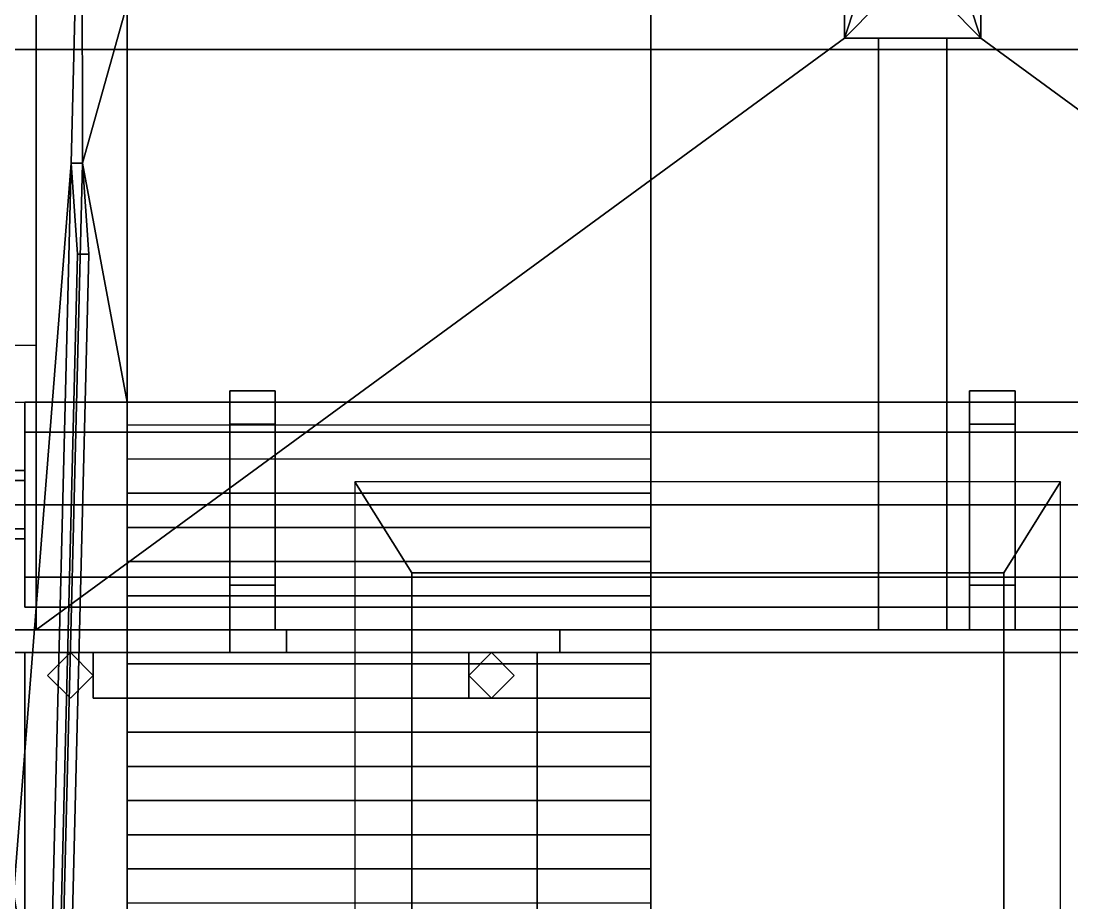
# Model space of a CAD drawing. Header units: millimetres. Extents: x -1.5 to 1.5, y -4.1 to 6.9.
# Drawn here: x -0.783 to 0.14, y 0.71 to 1.485 of the extents above; entities that cross this region are included whole.
import ezdxf

# ---------------------------------------------------------------- set-up
doc = ezdxf.new("R2010")
doc.units = ezdxf.units.MM
for name, color, linetype in [('7tp_fenders', 6, 'Continuous'), ('7tp_hull', 7, 'Continuous'), ('7tp_turret', 2, 'Continuous'), ('c7p_hull', 7, 'Continuous'), ('c7p_internals', 3, 'Continuous'), ('c7p_seats', 1, 'Continuous')]:
    doc.layers.add(name, color=color, linetype=linetype)

msp = doc.modelspace()

# ---------------------------------------------------------------- linework, layer by layer
for points in [[(0.8, 1.98, 0.47), (0.8, 1.46, 0.4), (-0.8, 1.46, 0.4), (-0.8, 1.98, 0.47)], [(0.8, 1.46, 0.4), (0.8, -1.67, 0.4), (-0.8, -1.67, 0.4), (-0.8, 1.46, 0.4)]]:
    msp.add_3dface(points)
at = {"layer": '7tp_fenders'}
msp.add_3dface([(-0.77, 1.15, 1.22), (-0.77, 1.2, 1.22), (-1.19, 1.2, 1.00812), (-1.19, 1.15, 1.01121)], dxfattribs=at)
at = {"layer": '7tp_hull'}
for points in [[(-0.73942, 1.36, 1.47), (-0.73, 1.74, 1.47), (-0.8, 2.06, 0.93), (-0.8, 0.59, 1.15)], [(-0.72942, 1.36, 1.47), (-0.73, 1.74, 1.47), (-0.73, 1.74, 1.47), (-0.73942, 1.36, 1.47)], [(-0.69, 1.5, 1.47), (-0.69, 1.67, 1.47), (-0.73, 1.74, 1.47), (-0.72942, 1.36, 1.47)], [(-0.69, 1.15, 1.47), (-0.69, 1.5, 1.47), (-0.72942, 1.36, 1.47)], [(-0.23, 1.15, 1.47), (-0.23, 1.5, 1.47), (-0.69, 1.5, 1.47), (-0.69, 1.15, 1.47)], [(0.23, 1.15, 1.47), (0.23, 1.5, 1.47), (-0.23, 1.5, 1.47), (-0.23, 1.15, 1.47)], [(-0.73942, 1.36, 1.47), (-0.8, 0.59, 1.15), (-0.8, 0.59, 1.15), (-0.75728, 0.64, 1.47)], [(-0.7495, 0.64, 1.53), (-0.73363, 1.28, 1.53), (-0.73942, 1.36, 1.47), (-0.75728, 0.64, 1.47)], [(-0.74728, 0.64, 1.47), (-0.72942, 1.36, 1.47), (-0.72363, 1.28, 1.53), (-0.7395, 0.64, 1.53)], [(-0.69, 0.59, 1.47), (-0.69, 1.15, 1.47), (-0.72942, 1.36, 1.47), (-0.74728, 0.64, 1.47)], [(-0.72363, 1.28, 1.53), (-0.72942, 1.36, 1.47), (-0.73942, 1.36, 1.47), (-0.73363, 1.28, 1.53)], [(-0.7395, 0.64, 1.53), (-0.72363, 1.28, 1.53), (-0.73363, 1.28, 1.53), (-0.7495, 0.64, 1.53)], [(-0.23, 0.59, 1.43), (-0.23, 1.15, 1.43), (-0.69, 1.15, 1.43), (-0.69, 0.59, 1.43)], [(-0.69, 0.59, 1.43), (-0.69, 1.15, 1.43), (-0.69, 1.15, 1.47), (-0.69, 0.59, 1.47)], [(-0.23, 1.15, 1.43), (-0.23, 1.15, 1.47), (-0.69, 1.15, 1.47), (-0.69, 1.15, 1.43)], [(0.23, 0.59, 1.47), (0.23, 1.15, 1.47), (-0.23, 1.15, 1.47), (-0.23, 0.59, 1.47)], [(-0.23, 0.59, 1.47), (-0.23, 1.15, 1.47), (-0.23, 1.15, 1.43), (-0.23, 0.59, 1.43)], [(-0.23, 1.07, 1.43), (-0.23, 1.13, 1.47), (-0.69, 1.13, 1.47), (-0.69, 1.07, 1.43)], [(-0.23, 1.04, 1.43), (-0.23, 1.1, 1.47), (-0.69, 1.1, 1.47), (-0.69, 1.04, 1.43)], [(-0.23, 1.01, 1.43), (-0.23, 1.07, 1.47), (-0.69, 1.07, 1.47), (-0.69, 1.01, 1.43)], [(-0.23, 0.98, 1.43), (-0.23, 1.04, 1.47), (-0.69, 1.04, 1.47), (-0.69, 0.98, 1.43)], [(-0.23, 0.95, 1.43), (-0.23, 1.01, 1.47), (-0.69, 1.01, 1.47), (-0.69, 0.95, 1.43)], [(-0.23, 0.92, 1.43), (-0.23, 0.98, 1.47), (-0.69, 0.98, 1.47), (-0.69, 0.92, 1.43)], [(-0.23, 0.89, 1.43), (-0.23, 0.95, 1.47), (-0.69, 0.95, 1.47), (-0.69, 0.89, 1.43)], [(-0.23, 0.86, 1.43), (-0.23, 0.92, 1.47), (-0.69, 0.92, 1.47), (-0.69, 0.86, 1.43)], [(-0.23, 0.83, 1.43), (-0.23, 0.89, 1.47), (-0.69, 0.89, 1.47), (-0.69, 0.83, 1.43)], [(-0.23, 0.8, 1.43), (-0.23, 0.86, 1.47), (-0.69, 0.86, 1.47), (-0.69, 0.8, 1.43)], [(-0.23, 0.77, 1.43), (-0.23, 0.83, 1.47), (-0.69, 0.83, 1.47), (-0.69, 0.77, 1.43)], [(-0.23, 0.74, 1.43), (-0.23, 0.8, 1.47), (-0.69, 0.8, 1.47), (-0.69, 0.74, 1.43)], [(-0.23, 0.71, 1.43), (-0.23, 0.77, 1.47), (-0.69, 0.77, 1.47), (-0.69, 0.71, 1.43)], [(-0.23, 0.68, 1.43), (-0.23, 0.74, 1.47), (-0.69, 0.74, 1.47), (-0.69, 0.68, 1.43)]]:
    msp.add_3dface(points, dxfattribs=at)
at = {"layer": '7tp_turret'}
for points in [[(-0.49, 1.08, 1.6), (-0.49, 0.56549, 1.6), (-0.44, 0.49863, 2.11), (-0.44, 1, 2.05)], [(0.13, 1.08, 1.6), (-0.49, 1.08, 1.6), (-0.44, 1, 2.05), (0.08, 1, 2.05)], [(0.13, 0.56549, 1.6), (0.13, 1.08, 1.6), (0.08, 1, 2.05), (0.08, 0.49863, 2.11)], [(0.08, 1, 2.05), (-0.44, 1, 2.05), (-0.44, 0.49863, 2.11), (0.08, 0.49863, 2.11)]]:
    msp.add_3dface(points, dxfattribs=at)
at = {"layer": 'c7p_hull'}
for points in [[(-0.8, 0.95, 1.43), (-0.77, 0.95, 1.46), (-0.77, 1.59, 1.46), (-0.8, 1.59, 1.43)], [(-0.77, 0.95, 1.46), (-0.06, 1.47, 1.55595), (-0.06, 1.59, 1.55595), (-0.77, 1.59, 1.46)], [(-0.06, 1.59, 1.58), (-0.06, 1.59, 1.55595), (-0.06, 1.47, 1.55595), (-0.06, 1.47, 1.58)], [(-0.05, 1.57, 1.58), (-0.06, 1.59, 1.58), (-0.06, 1.47, 1.58), (-0.05, 1.5, 1.58)], [(0.05, 1.5, 1.58), (0.06, 1.47, 1.58), (0.06, 1.59, 1.58), (0.05, 1.57, 1.58)], [(0.77, 1.59, 1.46), (0.06, 1.59, 1.55595), (0.06, 1.47, 1.55595), (0.77, 0.95, 1.46)], [(0.06, 1.47, 1.55595), (0.06, 1.59, 1.55595), (0.06, 1.59, 1.58), (0.06, 1.47, 1.58)], [(-0.05, 1.5, 1.58), (-0.06, 1.47, 1.58), (-0.03, 1.5, 1.58)], [(0.03, 1.5, 1.58), (0.06, 1.47, 1.58), (-0.06, 1.47, 1.58), (-0.03, 1.5, 1.58)], [(0.03, 1.5, 1.58), (0.06, 1.47, 1.58), (0.06, 1.47, 1.58), (0.05, 1.5, 1.58)], [(-0.77, 0.95, 1.46), (-0.03, 0.95, 1.56), (-0.03, 1.47, 1.56), (-0.06, 1.47, 1.55595)], [(-0.06, 1.47, 1.58), (-0.06, 1.47, 1.55595), (-0.03, 1.47, 1.56)], [(0.06, 1.47, 1.58), (0.03, 1.47, 1.56), (-0.03, 1.47, 1.56), (-0.06, 1.47, 1.58)], [(-0.03, 0.95, 1.56), (0.03, 0.95, 1.56), (0.03, 1.47, 1.56), (-0.03, 1.47, 1.56)], [(0.06, 1.47, 1.55595), (0.06, 1.47, 1.55595), (0.03, 1.47, 1.56), (0.06, 1.47, 1.58)], [(0.03, 0.95, 1.56), (0.77, 0.95, 1.46), (0.06, 1.47, 1.55595), (0.03, 1.47, 1.56)], [(-0.56, 1.13071, 2.16071), (-0.56, 1.16, 2.09), (-0.6, 1.16, 2.09), (-0.6, 1.13071, 2.16071)], [(-0.56, 1.16, 2.09), (-0.56, 1.13071, 2.01929), (-0.6, 1.13071, 2.01929), (-0.6, 1.16, 2.09)], [(-0.6, 1.13071, 2.16071), (-0.6, 1.16, 2.09), (-0.6, 1.15, 2.09), (-0.6, 1.12364, 2.15364)], [(-0.6, 1.16, 2.09), (-0.6, 1.13071, 2.01929), (-0.6, 1.12364, 2.02636), (-0.6, 1.15, 2.09)], [(-0.56, 1.16, 2.09), (-0.56, 1.13071, 2.16071), (-0.56, 1.12364, 2.15364), (-0.56, 1.15, 2.09)], [(-0.56, 1.13071, 2.01929), (-0.56, 1.16, 2.09), (-0.56, 1.15, 2.09), (-0.56, 1.12364, 2.02636)], [(0.05, 1.16, 2.09), (0.05, 1.13071, 2.01929), (0.05, 1.12364, 2.02636), (0.05, 1.15, 2.09)], [(0.05, 1.13071, 2.16071), (0.05, 1.16, 2.09), (0.05, 1.15, 2.09), (0.05, 1.12364, 2.15364)], [(0.09, 1.16, 2.09), (0.09, 1.13071, 2.01929), (0.05, 1.13071, 2.01929), (0.05, 1.16, 2.09)], [(0.09, 1.13071, 2.16071), (0.09, 1.16, 2.09), (0.05, 1.16, 2.09), (0.05, 1.13071, 2.16071)], [(0.09, 1.13071, 2.01929), (0.09, 1.16, 2.09), (0.09, 1.15, 2.09), (0.09, 1.12364, 2.02636)], [(0.09, 1.16, 2.09), (0.09, 1.13071, 2.16071), (0.09, 1.12364, 2.15364), (0.09, 1.15, 2.09)], [(0.15, 1.12364, 2.15364), (0.15, 1.15, 2.09), (-0.78, 1.15, 2.09), (-0.78, 1.12364, 2.15364)], [(0.15, 1.15, 2.09), (0.15, 1.12364, 2.02636), (-0.78, 1.12364, 2.02636), (-0.78, 1.15, 2.09)], [(-0.78, 1.12364, 2.15364), (-0.78, 1.15, 2.09), (-0.78, 1.09, 2.09), (-0.78, 1.08121, 2.11121)], [(-0.78, 1.15, 2.09), (-0.78, 1.12364, 2.02636), (-0.78, 1.08121, 2.06879), (-0.78, 1.09, 2.09)], [(-0.56, 1.06, 2.19), (-0.56, 1.13071, 2.16071), (-0.6, 1.13071, 2.16071), (-0.6, 1.06, 2.19)], [(-0.56, 1.13071, 2.01929), (-0.56, 0.95, 1.81), (-0.6, 0.95, 1.81), (-0.6, 1.13071, 2.01929)], [(-0.6, 1.06, 2.19), (-0.6, 1.13071, 2.16071), (-0.6, 1.12364, 2.15364), (-0.6, 1.06, 2.18)], [(-0.6, 1.13071, 2.01929), (-0.6, 0.95, 1.81), (-0.6, 0.95, 1.83), (-0.6, 1.10383, 2.00815)], [(-0.6, 1.12364, 2.02636), (-0.6, 1.13071, 2.01929), (-0.6, 1.10383, 2.00815), (-0.6, 1.12364, 2.02636)], [(-0.56, 1.13071, 2.16071), (-0.56, 1.06, 2.19), (-0.56, 1.06, 2.18), (-0.56, 1.12364, 2.15364)], [(-0.56, 0.95, 1.81), (-0.56, 1.13071, 2.01929), (-0.56, 1.10383, 2.00815), (-0.56, 0.95, 1.83)], [(-0.56, 1.13071, 2.01929), (-0.56, 1.12364, 2.02636), (-0.56, 1.12364, 2.02636), (-0.56, 1.10383, 2.00815)], [(0.05, 1.12364, 2.02636), (0.05, 1.13071, 2.01929), (0.05, 1.10383, 2.00815), (0.05, 1.12364, 2.02636)], [(0.05, 1.13071, 2.01929), (0.05, 0.95, 1.81), (0.05, 0.95, 1.83), (0.05, 1.10383, 2.00815)], [(0.09, 1.13071, 2.01929), (0.09, 0.95, 1.81), (0.05, 0.95, 1.81), (0.05, 1.13071, 2.01929)], [(0.05, 1.06, 2.19), (0.05, 1.13071, 2.16071), (0.05, 1.12364, 2.15364), (0.05, 1.06, 2.18)], [(0.09, 1.06, 2.19), (0.09, 1.13071, 2.16071), (0.05, 1.13071, 2.16071), (0.05, 1.06, 2.19)], [(0.09, 1.13071, 2.01929), (0.09, 1.12364, 2.02636), (0.09, 1.12364, 2.02636), (0.09, 1.10383, 2.00815)], [(0.09, 0.95, 1.81), (0.09, 1.13071, 2.01929), (0.09, 1.10383, 2.00815), (0.09, 0.95, 1.83)], [(0.09, 1.13071, 2.16071), (0.09, 1.06, 2.19), (0.09, 1.06, 2.18), (0.09, 1.12364, 2.15364)], [(0.15, 1.06, 2.18), (0.15, 1.12364, 2.15364), (-0.78, 1.12364, 2.15364), (-0.78, 1.06, 2.18)], [(0.15, 1.12364, 2.02636), (0.15, 1.06, 2), (-0.78, 1.06, 2), (-0.78, 1.12364, 2.02636)], [(-0.78, 1.06, 2.18), (-0.78, 1.12364, 2.15364), (-0.78, 1.08121, 2.11121), (-0.78, 1.06, 2.12)], [(-0.78, 1.12364, 2.02636), (-0.78, 1.06, 2), (-0.78, 1.06, 2.06), (-0.78, 1.08121, 2.06879)], [(-0.78, 1.08121, 2.11121), (-0.78, 1.09, 2.09), (-0.93, 1.09, 2.09), (-0.94, 1.08121, 2.11121)], [(-0.78, 1.09, 2.09), (-0.78, 1.08121, 2.06879), (-0.94, 1.08121, 2.06879), (-0.93, 1.09, 2.09)], [(-0.78, 1.06, 2.12), (-0.78, 1.08121, 2.11121), (-0.94, 1.08121, 2.11121), (-0.95, 1.06, 2.12)], [(-0.78, 1.08121, 2.06879), (-0.78, 1.06, 2.06), (-0.95, 1.06, 2.06), (-0.94, 1.08121, 2.06879)], [(-0.78, 1.03879, 2.11121), (-0.78, 1.06, 2.12), (-0.95, 1.06, 2.12), (-0.96, 1.03879, 2.11121)], [(-0.78, 1.06, 2.06), (-0.78, 1.03879, 2.06879), (-0.96, 1.03879, 2.06879), (-0.95, 1.06, 2.06)], [(0.15, 0.99636, 2.15364), (0.15, 1.06, 2.18), (-0.78, 1.06, 2.18), (-0.78, 0.99636, 2.15364)], [(0.15, 1.06, 2), (0.15, 0.99636, 2.02636), (-0.78, 0.99636, 2.02636), (-0.78, 1.06, 2)], [(-0.78, 1.06, 2), (-0.78, 0.99636, 2.02636), (-0.78, 1.03879, 2.06879), (-0.78, 1.06, 2.06)], [(-0.78, 0.99636, 2.15364), (-0.78, 1.06, 2.18), (-0.78, 1.06, 2.12), (-0.78, 1.03879, 2.11121)], [(-0.56, 0.98929, 2.16071), (-0.56, 1.06, 2.19), (-0.6, 1.06, 2.19), (-0.6, 0.98929, 2.16071)], [(-0.6, 0.98929, 2.16071), (-0.6, 1.06, 2.19), (-0.6, 1.06, 2.18), (-0.6, 0.99636, 2.15364)], [(-0.56, 1.06, 2.19), (-0.56, 0.98929, 2.16071), (-0.56, 0.99636, 2.15364), (-0.56, 1.06, 2.18)], [(0.05, 0.98929, 2.16071), (0.05, 1.06, 2.19), (0.05, 1.06, 2.18), (0.05, 0.99636, 2.15364)], [(0.09, 0.98929, 2.16071), (0.09, 1.06, 2.19), (0.05, 1.06, 2.19), (0.05, 0.98929, 2.16071)], [(0.09, 1.06, 2.19), (0.09, 0.98929, 2.16071), (0.09, 0.99636, 2.15364), (0.09, 1.06, 2.18)], [(-0.78, 1.03, 2.09), (-0.78, 1.03879, 2.11121), (-0.96, 1.03879, 2.11121), (-0.97, 1.03, 2.09)], [(-0.78, 1.03879, 2.06879), (-0.78, 1.03, 2.09), (-0.97, 1.03, 2.09), (-0.96, 1.03879, 2.06879)], [(-0.78, 0.99636, 2.02636), (-0.78, 0.97, 2.09), (-0.78, 1.03, 2.09), (-0.78, 1.03879, 2.06879)], [(-0.78, 0.97, 2.09), (-0.78, 0.99636, 2.15364), (-0.78, 1.03879, 2.11121), (-0.78, 1.03, 2.09)], [(0.15, 0.97, 2.09), (0.15, 0.99636, 2.15364), (-0.78, 0.99636, 2.15364), (-0.78, 0.97, 2.09)], [(0.15, 0.99636, 2.02636), (0.15, 0.97, 2.09), (-0.78, 0.97, 2.09), (-0.78, 0.99636, 2.02636)], [(-0.56, 0.95, 2.13), (-0.56, 0.98929, 2.16071), (-0.6, 0.98929, 2.16071), (-0.6, 0.95, 2.13)], [(-0.6, 0.95, 2.13), (-0.6, 0.98929, 2.16071), (-0.6, 0.97704, 2.13113), (-0.6, 0.95, 2.11)], [(-0.56, 0.98929, 2.16071), (-0.56, 0.97704, 2.13113), (-0.56, 0.99636, 2.15364)], [(-0.56, 0.95, 2.11), (-0.56, 0.97704, 2.13113), (-0.56, 0.98929, 2.16071), (-0.56, 0.95, 2.13)], [(0.05, 0.95, 2.13), (0.05, 0.98929, 2.16071), (0.05, 0.97704, 2.13113), (0.05, 0.95, 2.11)], [(0.09, 0.95, 2.13), (0.09, 0.98929, 2.16071), (0.05, 0.98929, 2.16071), (0.05, 0.95, 2.13)], [(0.09, 0.98929, 2.16071), (0.09, 0.97704, 2.13113), (0.09, 0.99636, 2.15364)], [(0.09, 0.95, 2.11), (0.09, 0.97704, 2.13113), (0.09, 0.98929, 2.16071), (0.09, 0.95, 2.13)], [(-0.89, 0.95, 2.14), (-0.83, 0.95, 2.16), (-0.6, 0.95, 1.91), (-0.84, 0.95, 1.91)], [(-0.84, 0.95, 1.91), (-0.6, 0.95, 1.91), (-0.6, 0.93, 1.91), (-0.84, 0.93, 1.91)], [(-0.6, 0.95, 1.59), (-0.84, 0.95, 1.59), (-0.84, 0.93, 1.59), (-0.6, 0.93, 1.59)], [(-0.77, 0.95, 1.46), (-0.77, 0.95, 1.46), (-0.84, 0.95, 1.59), (-0.6, 0.95, 1.59)], [(-0.77, 0.95, 1.46), (-0.8, 0.95, 1.43), (-0.84, 0.95, 1.59)], [(0.83, 0.95, 2.16), (0.31, 0.95, 1.91), (-0.31, 0.95, 1.91), (-0.83, 0.95, 2.16)], [(-0.55, 0.95, 1.91), (-0.83, 0.95, 2.16), (-0.83, 0.95, 2.16), (-0.31, 0.95, 1.91)], [(-0.6, 0.95, 1.91), (-0.83, 0.95, 2.16), (-0.83, 0.95, 2.16), (-0.55, 0.95, 1.91)], [(-0.68, 0.08, 2.16), (0.68, 0.08, 2.16), (0.83, 0.95, 2.16), (-0.83, 0.95, 2.16)], [(-0.83, -0.42, 2.16), (-0.68, -0.65, 2.16), (-0.68, 0.08, 2.16), (-0.83, 0.95, 2.16)], [(-0.77, 0.95, 1.46), (-0.77, 0.95, 1.46), (-0.6, 0.95, 1.59), (-0.55, 0.95, 1.59)], [(-0.77, 0.95, 1.46), (-0.77, 0.95, 1.46), (-0.55, 0.95, 1.59), (-0.31, 0.95, 1.59)], [(-0.77, 0.95, 1.46), (-0.77, 0.95, 1.46), (-0.31, 0.95, 1.59), (-0.03, 0.95, 1.56)], [(-0.6, 0.95, 1.59), (-0.6, 0.95, 1.91), (-0.55, 0.95, 1.91), (-0.55, 0.95, 1.59)], [(-0.6, 0.95, 1.91), (-0.6, 0.95, 1.59), (-0.6, 0.93, 1.59), (-0.6, 0.93, 1.91)], [(-0.55, 0.95, 1.91), (-0.31, 0.95, 1.91), (-0.31, 0.93, 1.91), (-0.55, 0.93, 1.91)], [(-0.55, 0.95, 1.59), (-0.55, 0.95, 1.91), (-0.55, 0.93, 1.91), (-0.55, 0.93, 1.59)], [(-0.31, 0.95, 1.59), (-0.55, 0.95, 1.59), (-0.55, 0.93, 1.59), (-0.31, 0.93, 1.59)], [(-0.31, 0.95, 1.91), (-0.31, 0.95, 1.59), (-0.31, 0.93, 1.59), (-0.31, 0.93, 1.91)], [(-0.31, 0.95, 1.59), (0.31, 0.95, 1.59), (0.03, 0.95, 1.56), (-0.03, 0.95, 1.56)], [(0.31, 0.95, 1.91), (0.31, 0.95, 1.59), (-0.31, 0.95, 1.59), (-0.31, 0.95, 1.91)], [(0.77, 0.95, 1.46), (0.77, 0.95, 1.46), (0.03, 0.95, 1.56), (0.31, 0.95, 1.59)]]:
    msp.add_3dface(points, dxfattribs=at)
at = {"layer": 'c7p_internals'}
for points in [[(-0.95, -0.42, 1.06101), (-0.78, -0.42, 1.06101), (-0.78, 0.93, 0.97133), (-0.95, 0.93, 0.97133)], [(-0.84, 0.93, 1.59), (-0.95, 0.93, 0.97133), (-0.78, 0.93, 0.97133), (-0.84, 0.93, 1.59)], [(-0.84, 0.93, 1.59), (-0.78, 0.93, 0.97133), (-0.78, 0.93, 0.97133), (-0.6, 0.93, 1.59)], [(-0.78, -1.19, 0.47), (-0.33, -0.13, 0.47), (-0.33, 0.93, 0.47), (-0.78, 0.93, 0.47)], [(-0.78, -0.42, 1.06101), (-0.78, -1.19, 0.47), (-0.78, 0.93, 0.47), (-0.78, 0.93, 0.97133)], [(-0.33, 0.93, 0.47), (-0.33, 0.93, 1.52), (-0.55, 0.93, 1.59), (-0.78, 0.93, 0.47)], [(-0.6, 0.93, 1.59), (-0.78, 0.93, 0.47), (-0.78, 0.93, 0.47), (-0.55, 0.93, 1.59)], [(-0.78, 0.93, 0.97133), (-0.78, 0.93, 0.47), (-0.78, 0.93, 0.47), (-0.6, 0.93, 1.59)], [(-0.6, 0.93, 1.91), (-0.6, 0.93, 1.59), (-0.55, 0.93, 1.59), (-0.55, 0.93, 1.91)], [(-0.55, 0.93, 1.59), (-0.33, 0.93, 1.52), (-0.33, 0.93, 1.52), (-0.31, 0.93, 1.59)], [(-0.33, -0.13, 0.47), (-0.33, -0.13, 1.52), (-0.33, 0.93, 1.52), (-0.33, 0.93, 0.47)], [(-0.33, 0.93, 1.52), (-0.33, 0.24, 1.52), (0.33, 0.24, 1.52), (0.33, 0.93, 1.52)], [(-0.31, 0.93, 1.59), (-0.33, 0.93, 1.52), (0.33, 0.93, 1.52), (0.31, 0.93, 1.59)], [(-0.31, 0.93, 1.91), (-0.31, 0.93, 1.59), (0.31, 0.93, 1.59), (0.31, 0.93, 1.91)]]:
    msp.add_3dface(points, dxfattribs=at)
at = {"layer": 'c7p_seats'}
for points in [[(-0.78, 0.52, 0.92), (-0.33, 0.52, 0.92), (-0.33, 0.93, 0.92), (-0.78, 0.93, 0.92)], [(-0.74, 0.93, 0.92), (-0.76, 0.91, 0.92), (-0.76, 0.91, 1.42), (-0.74, 0.93, 1.42)], [(-0.74, 0.93, 1.42), (-0.76, 0.91, 1.42), (-0.74, 0.89, 1.42), (-0.72, 0.91, 1.42)], [(-0.72, 0.91, 0.92), (-0.74, 0.93, 0.92), (-0.74, 0.93, 1.42), (-0.72, 0.91, 1.42)], [(-0.72, 0.93, 1.42), (-0.72, 0.89, 1.42), (-0.39, 0.89, 1.42), (-0.39, 0.93, 1.42)], [(-0.72, 0.93, 1.21), (-0.72, 0.89, 1.21), (-0.72, 0.89, 1.42), (-0.72, 0.93, 1.42)], [(-0.37, 0.93, 0.92), (-0.39, 0.91, 0.92), (-0.39, 0.91, 1.42), (-0.37, 0.93, 1.42)], [(-0.37, 0.93, 1.42), (-0.39, 0.91, 1.42), (-0.37, 0.89, 1.42), (-0.35, 0.91, 1.42)], [(-0.39, 0.89, 1.42), (-0.39, 0.89, 1.21), (-0.39, 0.93, 1.21), (-0.39, 0.93, 1.42)], [(-0.35, 0.91, 0.92), (-0.37, 0.93, 0.92), (-0.37, 0.93, 1.42), (-0.35, 0.91, 1.42)], [(-0.76, 0.91, 0.92), (-0.74, 0.89, 0.92), (-0.74, 0.89, 1.42), (-0.76, 0.91, 1.42)], [(-0.74, 0.89, 0.92), (-0.72, 0.91, 0.92), (-0.72, 0.91, 1.42), (-0.74, 0.89, 1.42)], [(-0.39, 0.91, 0.92), (-0.37, 0.89, 0.92), (-0.37, 0.89, 1.42), (-0.39, 0.91, 1.42)], [(-0.37, 0.89, 0.92), (-0.35, 0.91, 0.92), (-0.35, 0.91, 1.42), (-0.37, 0.89, 1.42)], [(-0.72, 0.89, 1.42), (-0.72, 0.89, 1.21), (-0.39, 0.89, 1.21), (-0.39, 0.89, 1.42)]]:
    msp.add_3dface(points, dxfattribs=at)

doc.saveas('drawing.dxf')
